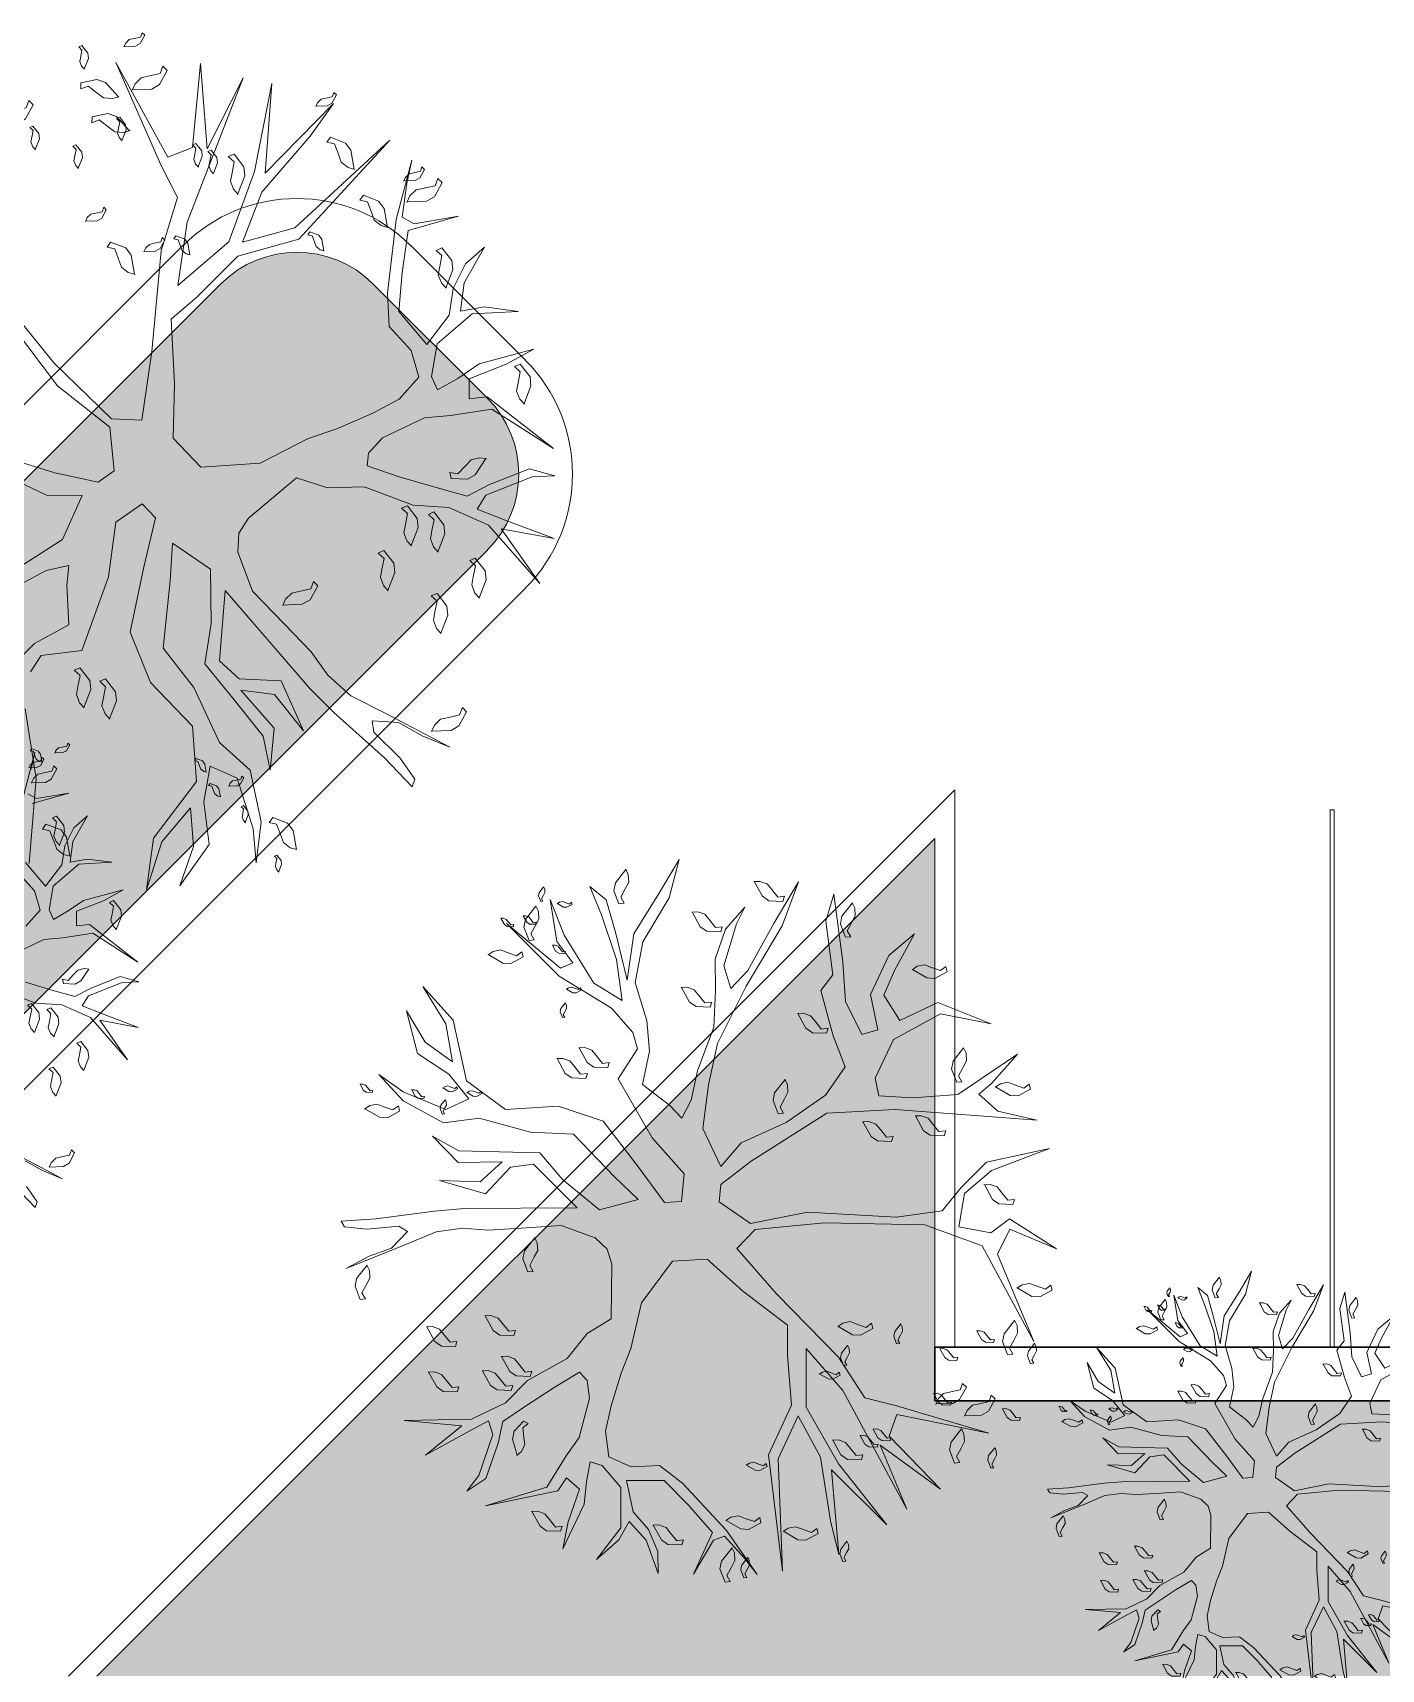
# Model space of a CAD drawing. Header units: millimetres. Extents: x 235 to 418, y 139 to 274.
# Drawn here: x 297.34 to 307.38, y 237.25 to 249.44 of the extents above; entities that cross this region are included whole.
import ezdxf

# ---------------------------------------------------------------- set-up
doc = ezdxf.new("R2010")
doc.units = ezdxf.units.MM
doc.header["$LTSCALE"] = 0.01
for name, color, linetype, lineweight in [('muros', 3, 'Continuous', 30), ('muros bajos', 42, 'Continuous', 18), ('pasto', 153, 'Continuous', 9), ('puertas', 2, 'Continuous', 9), ('punto delgado', 4, 'Continuous', 0)]:
    doc.layers.add(name, color=color, linetype=linetype, lineweight=lineweight)
pattern_1 = [(37.5, (161.21188, 40.67162), (-0.00960019, 0.29364794), [0, -0.231648, 0, -0.25908, 0, -0.24765]), (7.5, (161.21188, 40.6716), (0.26971397, 0.43009506), [0, -0.124968, 0, -0.208788, 0, -0.08001]), (327.5, (161.02442, 40.67162), (0.47459542, 0.0008623), [0, -0.0762, 0, -0.27432, 0, -0.35814]), (317.5, (161.02442, 40.6716), (0.4581339, 0.1337576), [0, -0.0381, 0, -0.179832, 0, -0.20574])]

# ---------------------------------------------------------------- blocks, each defined once
blk = doc.blocks.new('A$C0A697A68')
at = {"layer": 'puertas'}
blk.add_lwpolyline([(2.368, 4.301), (2.658, 3.795), (2.932, 3.488), (2.908, 3.251), (2.765, 3.243), (2.534, 3.557), (2.239, 3.939), (1.856, 4.066), (1.404, 4.039), (1.072, 4.283), (0.958, 4.801), (0.698, 5.088), (0.896, 4.77), (0.951, 4.445), (0.717, 4.613), (0.559, 4.881), (0.652, 4.516), (0.92, 4.341), (1.092, 4.13), (0.894, 4.037), (0.53, 4.189), (0.321, 4.338), (0.529, 4.111), (0.876, 3.924), (1.181, 3.965), (1.619, 3.845), (1.987, 3.828), (2.336, 3.464), (2.539, 3.269), (2.207, 3.18), (1.895, 3.438), (1.698, 3.667), (1.353, 3.677), (1.007, 3.686), (0.78, 3.811), (0.999, 3.585), (1.375, 3.591), (1.187, 3.421), (0.842, 3.431), (1.234, 3.317), (1.448, 3.545), (1.644, 3.571), (2.016, 3.199), (1.052, 3.191), (0.799, 3.17), (0.297, 3.103), (0, 3.085), (0.029, 3.034), (0.22, 3.015), (0.494, 3.04), (0.567, 2.995), (0.43, 2.854), (0.24, 2.784), (0.043, 2.68), (0.538, 2.88), (0.811, 2.994), (1.04, 3.024), (1.253, 3.008), (1.54, 3.024), (1.881, 3.048), (2.172, 2.942), (2.274, 2.845), (2.313, 2.717), (2.309, 2.25), (2.104, 2.123), (1.932, 1.911), (1.592, 1.721), (1.406, 1.53), (1.114, 1.391), (0.538, 1.381), (1.033, 1.336), (0.722, 1.083), (1.063, 1.273), (1.26, 1.377), (1.298, 1.26), (1.178, 0.911), (1.074, 0.775), (1.237, 0.886), (1.341, 1.188), (1.383, 1.371), (1.566, 1.496), (1.821, 1.663), (2.037, 1.792), (2.102, 1.723), (2.122, 1.57), (2.034, 1.236), (1.922, 1.077), (1.757, 0.811), (1.235, 0.652), (1.851, 0.779), (1.925, 0.889), (2.037, 0.793), (1.941, 0.513), (1.894, 0.285), (2.077, 0.665), (2.096, 0.856), (2.128, 1.027), (2.232, 0.996), (2.391, 0.807), (2.392, 0.463), (2.184, 0.191), (2.373, 0.36), (2.463, 0.516), (2.606, 0.358), (2.711, 0.072), (2.708, 0.26), (2.627, 0.45), (2.496, 0.599), (2.438, 0.868), (2.76, 0.867), (2.965, 0.661), (3.174, 0.423), (3.011, 0.068), (3.183, 0.357), (3.278, 0.392), (3.448, 0.204), (3.555, 0.063), (3.294, 0.439), (2.918, 0.844), (2.721, 0.995), (2.478, 0.985), (2.289, 1.071), (2.26, 1.289), (2.308, 1.506), (2.393, 1.784), (2.476, 1.995), (2.568, 2.385), (2.831, 2.742), (3.129, 2.759), (3.431, 2.489), (3.814, 2.196), (3.815, 1.94), (3.85, 1.512), (3.652, 1.086), (3.773, 0.092), (3.734, 1.053), (3.907, 1.42), (4.098, 1.068), (4.182, 0.524), (4.254, 0.234), (4.191, 0.958), (4.664, 0.488), (4.25, 1.01), (3.975, 1.495), (3.974, 1.995), (4.289, 1.637), (4.835, 0.622), (4.606, 1.169), (5.122, 0.794), (4.685, 1.246), (4.749, 1.432), (5.536, 1.271), (4.739, 1.509), (4.475, 1.573), (4.251, 1.921), (3.724, 2.461), (3.383, 2.849), (3.539, 3.014), (4.13, 3.071), (4.988, 3.052), (5.478, 2.873), (5.92, 2.055), (5.609, 2.802), (5.714, 3.015), (6.114, 2.847), (5.713, 3.104), (5.552, 2.983), (5.278, 3.035), (5.329, 3.319), (5.558, 3.516), (6.055, 3.705), (5.515, 3.588), (5.3, 3.371), (5.138, 3.172), (4.745, 3.119), (3.985, 3.162), (3.499, 3.064), (3.23, 3.25), (3.244, 3.396), (3.505, 3.598), (4.15, 4.006), (4.734, 4.039), (5.945, 3.946), (5.612, 4.023), (5.449, 4.168), (5.559, 4.26), (5.78, 4.512), (5.272, 4.167), (4.887, 4.137), (4.596, 4.154), (4.565, 4.305), (4.72, 4.637), (5.124, 4.857), (5.557, 4.771), (5.1, 4.954), (4.776, 4.8), (4.637, 5.014), (4.73, 5.227), (4.9, 5.538), (4.68, 5.353), (4.525, 5.022), (4.587, 4.719), (4.449, 4.678), (4.311, 4.96), (4.288, 5.301), (4.211, 5.879), (4.142, 5.648), (4.203, 5.19), (4.099, 5.054), (4.206, 4.668), (4.308, 4.404), (4.14, 4.16), (3.805, 3.926), (3.418, 3.753), (3.245, 3.552), (3.091, 3.875), (3.141, 4.248), (3.216, 4.603), (3.461, 5.091), (3.769, 5.609), (3.908, 5.983), (3.7, 5.633), (3.476, 5.226), (3.33, 5.073), (3.271, 5.265), (3.379, 5.624), (3.449, 5.766), (3.285, 5.578), (3.197, 5.322), (3.2, 5.056), (3.186, 4.743), (3.047, 4.369), (2.992, 4.118), (2.913, 3.963), (2.809, 4.071), (2.575, 4.251), (2.636, 4.536), (2.612, 4.8), (2.514, 5.12), (2.578, 5.472), (2.805, 5.847), (2.89, 6.175), (2.712, 5.879), (2.502, 5.54), (2.444, 5.144), (2.347, 5.541), (2.264, 5.83), (2.126, 5.945), (2.225, 5.703), (2.354, 5.32), (2.401, 4.971), (2.159, 5.117), (1.905, 5.527), (1.786, 5.833), (1.845, 5.474), (1.98, 5.293), (1.876, 5.245), (1.414, 5.628), (1.863, 5.177), (2.31, 4.904), (2.493, 4.695), (2.534, 4.556)], close=True, dxfattribs=at)
for points in [[(2.432, 6.091), (2.454, 6.044), (2.459, 5.98), (2.429, 5.924), (2.39, 5.852), (2.419, 5.801), (2.374, 5.796), (2.331, 5.908), (2.345, 5.975), (2.434, 6.088)], [(1.731, 5.941), (1.74, 5.921), (1.742, 5.894), (1.73, 5.87), (1.713, 5.839), (1.725, 5.818), (1.706, 5.816), (1.688, 5.863), (1.694, 5.891), (1.731, 5.94)], [(3.528, 5.986), (3.58, 5.988), (3.641, 5.966), (3.68, 5.918), (3.732, 5.853), (3.79, 5.86), (3.776, 5.817), (3.656, 5.821), (3.6, 5.86), (3.531, 5.986)], [(1.664, 5.777), (1.686, 5.73), (1.69, 5.666), (1.661, 5.611), (1.622, 5.538), (1.651, 5.487), (1.606, 5.483), (1.563, 5.595), (1.576, 5.661), (1.665, 5.775)], [(1.847, 5.797), (1.865, 5.81), (1.892, 5.815), (1.917, 5.806), (1.95, 5.794), (1.97, 5.809), (1.974, 5.79), (1.93, 5.766), (1.901, 5.767), (1.848, 5.798)], [(4.368, 5.805), (4.39, 5.758), (4.394, 5.694), (4.365, 5.639), (4.326, 5.566), (4.355, 5.515), (4.31, 5.511), (4.267, 5.623), (4.28, 5.689), (4.37, 5.803)], [(1.364, 5.672), (1.386, 5.673), (1.412, 5.663), (1.429, 5.643), (1.451, 5.615), (1.475, 5.618), (1.47, 5.6), (1.419, 5.602), (1.395, 5.618), (1.366, 5.672)], [(1.555, 5.692), (1.577, 5.693), (1.603, 5.684), (1.62, 5.663), (1.642, 5.636), (1.666, 5.639), (1.661, 5.621), (1.61, 5.623), (1.586, 5.639), (1.556, 5.693)], [(2.997, 5.726), (3.049, 5.728), (3.109, 5.707), (3.149, 5.658), (3.2, 5.594), (3.258, 5.6), (3.245, 5.557), (3.125, 5.562), (3.069, 5.6), (3, 5.727)], [(1.256, 5.36), (1.3, 5.389), (1.363, 5.402), (1.421, 5.38), (1.499, 5.352), (1.545, 5.387), (1.556, 5.343), (1.451, 5.285), (1.383, 5.289), (1.258, 5.362)], [(1.806, 5.443), (1.828, 5.443), (1.854, 5.434), (1.87, 5.414), (1.892, 5.386), (1.917, 5.389), (1.911, 5.371), (1.86, 5.373), (1.836, 5.389), (1.807, 5.443)], [(4.88, 5.233), (4.923, 5.262), (4.986, 5.275), (5.045, 5.253), (5.123, 5.225), (5.169, 5.26), (5.179, 5.216), (5.074, 5.159), (5.007, 5.163), (4.882, 5.236)], [(1.925, 5.066), (1.944, 5.078), (1.971, 5.084), (1.996, 5.075), (2.029, 5.063), (2.048, 5.078), (2.053, 5.059), (2.008, 5.034), (1.979, 5.036), (1.926, 5.067)], [(2.905, 5.081), (2.957, 5.083), (3.018, 5.062), (3.057, 5.013), (3.109, 4.949), (3.167, 4.955), (3.153, 4.912), (3.034, 4.917), (2.978, 4.955), (2.909, 5.082)], [(1.916, 4.95), (1.926, 4.93), (1.927, 4.903), (1.915, 4.879), (1.898, 4.848), (1.911, 4.827), (1.892, 4.825), (1.873, 4.873), (1.879, 4.901), (1.917, 4.949)], [(3.901, 4.859), (3.953, 4.861), (4.013, 4.839), (4.053, 4.791), (4.104, 4.726), (4.162, 4.733), (4.149, 4.69), (4.029, 4.694), (3.973, 4.733), (3.904, 4.859)], [(2.031, 4.565), (2.083, 4.567), (2.144, 4.545), (2.183, 4.497), (2.235, 4.432), (2.292, 4.439), (2.279, 4.396), (2.159, 4.4), (2.103, 4.439), (2.034, 4.565)], [(5.318, 4.566), (5.341, 4.519), (5.345, 4.455), (5.316, 4.4), (5.277, 4.327), (5.306, 4.276), (5.261, 4.272), (5.218, 4.384), (5.231, 4.45), (5.32, 4.564)], [(1.843, 4.473), (1.895, 4.475), (1.956, 4.454), (1.995, 4.405), (2.047, 4.341), (2.105, 4.347), (2.091, 4.304), (1.972, 4.309), (1.916, 4.347), (1.847, 4.474)], [(0.16, 4.255), (0.183, 4.255), (0.208, 4.246), (0.225, 4.226), (0.247, 4.198), (0.272, 4.201), (0.266, 4.183), (0.215, 4.185), (0.191, 4.201), (0.162, 4.255)], [(0.601, 4.205), (0.624, 4.206), (0.649, 4.197), (0.666, 4.176), (0.688, 4.148), (0.713, 4.151), (0.707, 4.133), (0.656, 4.135), (0.632, 4.151), (0.603, 4.205)], [(0.867, 4.221), (0.886, 4.233), (0.913, 4.239), (0.938, 4.23), (0.971, 4.218), (0.99, 4.233), (0.995, 4.214), (0.95, 4.189), (0.921, 4.191), (0.868, 4.222)], [(1.075, 4.182), (1.094, 4.194), (1.12, 4.199), (1.146, 4.19), (1.178, 4.178), (1.198, 4.193), (1.203, 4.174), (1.158, 4.15), (1.129, 4.151), (1.076, 4.183)], [(3.792, 4.296), (3.815, 4.249), (3.819, 4.185), (3.79, 4.13), (3.751, 4.057), (3.78, 4.006), (3.735, 4.002), (3.692, 4.114), (3.705, 4.18), (3.794, 4.294)], [(5.591, 4.229), (5.635, 4.258), (5.698, 4.271), (5.756, 4.249), (5.834, 4.221), (5.88, 4.256), (5.891, 4.212), (5.786, 4.154), (5.718, 4.158), (5.593, 4.231)], [(0.2, 4.042), (0.244, 4.071), (0.307, 4.084), (0.365, 4.062), (0.443, 4.034), (0.489, 4.069), (0.5, 4.025), (0.395, 3.968), (0.327, 3.972), (0.203, 4.045)], [(0.889, 4.123), (0.898, 4.103), (0.9, 4.076), (0.887, 4.052), (0.871, 4.021), (0.883, 4), (0.864, 3.998), (0.846, 4.046), (0.851, 4.074), (0.889, 4.122)], [(4.457, 3.934), (4.509, 3.936), (4.57, 3.914), (4.609, 3.866), (4.661, 3.801), (4.718, 3.808), (4.705, 3.765), (4.585, 3.769), (4.529, 3.808), (4.46, 3.934)], [(4.905, 3.983), (4.957, 3.985), (5.018, 3.963), (5.057, 3.914), (5.109, 3.85), (5.167, 3.857), (5.153, 3.813), (5.034, 3.818), (4.978, 3.856), (4.909, 3.983)], [(5.494, 3.395), (5.546, 3.397), (5.607, 3.376), (5.646, 3.327), (5.698, 3.262), (5.756, 3.269), (5.742, 3.226), (5.622, 3.231), (5.567, 3.269), (5.498, 3.396)], [(1.653, 2.945), (1.676, 2.898), (1.68, 2.834), (1.651, 2.778), (1.612, 2.706), (1.641, 2.655), (1.596, 2.65), (1.553, 2.762), (1.566, 2.829), (1.655, 2.942)], [(0.22, 2.709), (0.242, 2.662), (0.246, 2.598), (0.217, 2.543), (0.178, 2.47), (0.207, 2.419), (0.162, 2.415), (0.119, 2.527), (0.132, 2.593), (0.222, 2.707)], [(5.776, 2.511), (5.82, 2.539), (5.883, 2.552), (5.941, 2.531), (6.019, 2.502), (6.065, 2.538), (6.076, 2.494), (5.971, 2.436), (5.903, 2.44), (5.778, 2.513)], [(1.228, 2.276), (1.28, 2.278), (1.341, 2.256), (1.38, 2.208), (1.432, 2.143), (1.49, 2.15), (1.476, 2.107), (1.356, 2.111), (1.3, 2.15), (1.231, 2.276)], [(5.754, 2.238), (5.777, 2.191), (5.781, 2.127), (5.751, 2.071), (5.713, 1.998), (5.741, 1.948), (5.696, 1.943), (5.654, 2.055), (5.667, 2.122), (5.756, 2.235)], [(0.729, 2.182), (0.781, 2.184), (0.841, 2.162), (0.881, 2.113), (0.932, 2.049), (0.99, 2.056), (0.977, 2.012), (0.857, 2.017), (0.801, 2.055), (0.732, 2.182)], [(4.244, 2.184), (4.287, 2.213), (4.35, 2.226), (4.409, 2.204), (4.487, 2.176), (4.533, 2.211), (4.543, 2.167), (4.438, 2.109), (4.371, 2.113), (4.246, 2.186)], [(4.782, 2.209), (4.795, 2.181), (4.798, 2.143), (4.781, 2.111), (4.758, 2.068), (4.775, 2.038), (4.748, 2.035), (4.723, 2.101), (4.731, 2.14), (4.783, 2.207)], [(5.43, 2.147), (5.461, 2.148), (5.497, 2.135), (5.52, 2.107), (5.55, 2.069), (5.584, 2.072), (5.576, 2.047), (5.506, 2.05), (5.473, 2.072), (5.432, 2.147)], [(4.328, 2.024), (4.341, 1.996), (4.344, 1.958), (4.327, 1.925), (4.304, 1.882), (4.321, 1.852), (4.294, 1.85), (4.269, 1.916), (4.277, 1.955), (4.329, 2.022)], [(5.116, 1.993), (5.147, 1.995), (5.183, 1.982), (5.206, 1.953), (5.236, 1.915), (5.271, 1.919), (5.262, 1.894), (5.192, 1.896), (5.159, 1.919), (5.118, 1.994)], [(5.926, 2.04), (5.939, 2.012), (5.942, 1.975), (5.925, 1.942), (5.902, 1.899), (5.919, 1.869), (5.892, 1.866), (5.867, 1.932), (5.874, 1.972), (5.927, 2.039)], [(1.369, 1.927), (1.421, 1.929), (1.481, 1.907), (1.521, 1.858), (1.572, 1.794), (1.63, 1.801), (1.617, 1.757), (1.497, 1.762), (1.441, 1.8), (1.372, 1.927)], [(0.745, 1.793), (0.797, 1.795), (0.857, 1.774), (0.897, 1.725), (0.948, 1.661), (1.006, 1.667), (0.993, 1.624), (0.873, 1.629), (0.817, 1.667), (0.748, 1.794)], [(1.205, 1.805), (1.257, 1.807), (1.318, 1.786), (1.357, 1.737), (1.409, 1.673), (1.467, 1.679), (1.453, 1.636), (1.333, 1.641), (1.277, 1.679), (1.208, 1.806)], [(4.087, 1.777), (4.113, 1.794), (4.15, 1.802), (4.185, 1.789), (4.231, 1.772), (4.258, 1.793), (4.264, 1.767), (4.202, 1.733), (4.162, 1.735), (4.089, 1.779)], [(5.082, 1.518), (5.103, 1.566), (5.149, 1.611), (5.211, 1.625), (5.291, 1.642), (5.311, 1.697), (5.344, 1.666), (5.286, 1.561), (5.227, 1.527), (5.083, 1.522)], [(5.062, 1.612), (5.093, 1.614), (5.129, 1.601), (5.152, 1.572), (5.182, 1.534), (5.216, 1.538), (5.208, 1.512), (5.138, 1.515), (5.105, 1.538), (5.064, 1.613)], [(5.329, 1.418), (5.35, 1.466), (5.396, 1.511), (5.457, 1.524), (5.538, 1.542), (5.557, 1.597), (5.59, 1.566), (5.533, 1.46), (5.474, 1.427), (5.33, 1.421)], [(5.65, 1.481), (5.681, 1.482), (5.717, 1.469), (5.74, 1.441), (5.77, 1.403), (5.805, 1.406), (5.797, 1.381), (5.726, 1.384), (5.693, 1.406), (5.652, 1.481)], [(1.502, 1.081), (1.541, 1.116), (1.569, 1.174), (1.562, 1.236), (1.554, 1.318), (1.6, 1.354), (1.56, 1.376), (1.478, 1.288), (1.465, 1.222), (1.505, 1.083)], [(4.545, 1.307), (4.576, 1.308), (4.612, 1.296), (4.635, 1.267), (4.666, 1.229), (4.7, 1.233), (4.692, 1.207), (4.621, 1.21), (4.588, 1.233), (4.547, 1.307)], [(5.301, 1.311), (5.323, 1.264), (5.327, 1.2), (5.298, 1.145), (5.259, 1.072), (5.288, 1.021), (5.243, 1.017), (5.2, 1.129), (5.213, 1.195), (5.303, 1.309)], [(4.199, 1.213), (4.251, 1.215), (4.311, 1.193), (4.351, 1.144), (4.402, 1.08), (4.46, 1.087), (4.447, 1.043), (4.327, 1.048), (4.271, 1.086), (4.202, 1.213)], [(4.434, 1.253), (4.465, 1.254), (4.501, 1.242), (4.524, 1.213), (4.555, 1.175), (4.589, 1.179), (4.581, 1.153), (4.51, 1.156), (4.477, 1.178), (4.436, 1.253)], [(5.586, 1.149), (5.599, 1.121), (5.602, 1.083), (5.584, 1.05), (5.562, 1.007), (5.579, 0.977), (5.552, 0.975), (5.527, 1.041), (5.534, 1.08), (5.587, 1.147)], [(3.463, 0.999), (3.489, 1.015), (3.526, 1.023), (3.561, 1.01), (3.607, 0.993), (3.634, 1.014), (3.64, 0.988), (3.578, 0.954), (3.538, 0.957), (3.465, 1)], [(1.628, 0.603), (1.68, 0.605), (1.74, 0.584), (1.78, 0.535), (1.831, 0.47), (1.889, 0.477), (1.876, 0.434), (1.756, 0.438), (1.7, 0.477), (1.631, 0.603)], [(3.289, 0.525), (3.332, 0.553), (3.395, 0.566), (3.454, 0.544), (3.532, 0.516), (3.578, 0.551), (3.588, 0.507), (3.483, 0.45), (3.416, 0.454), (3.291, 0.527)], [(2.664, 0.486), (2.716, 0.488), (2.777, 0.467), (2.816, 0.418), (2.868, 0.353), (2.926, 0.36), (2.912, 0.317), (2.792, 0.321), (2.737, 0.36), (2.667, 0.487)], [(3.777, 0.431), (3.821, 0.46), (3.884, 0.473), (3.943, 0.451), (4.02, 0.423), (4.066, 0.458), (4.077, 0.414), (3.972, 0.357), (3.904, 0.361), (3.78, 0.434)], [(3.339, 0.295), (3.361, 0.248), (3.366, 0.183), (3.336, 0.128), (3.297, 0.055), (3.326, 0.005), (3.281, 0), (3.238, 0.112), (3.251, 0.178), (3.341, 0.292)], [(4.322, 0.35), (4.335, 0.322), (4.338, 0.284), (4.32, 0.252), (4.298, 0.209), (4.315, 0.179), (4.288, 0.176), (4.263, 0.242), (4.27, 0.281), (4.323, 0.348)], [(3.475, 0.211), (3.488, 0.183), (3.491, 0.145), (3.473, 0.112), (3.45, 0.069), (3.467, 0.039), (3.441, 0.037), (3.416, 0.103), (3.423, 0.142), (3.476, 0.209)]]:
    blk.add_lwpolyline(points, dxfattribs=at)
blk = doc.blocks.new('A$C795151E7')
at = {"layer": 'puertas'}
for points in [[(0.216, 7.266), (0, 7.254), (0.021, 7.216), (0.16, 7.203)], [(0.312, 7.086), (0.174, 7.035), (0.031, 6.96), (0.391, 7.104)], [(1.403, 6.401), (1.155, 6.264), (1.021, 6.125), (0.809, 6.024), (0.391, 6.016), (0.75, 5.984), (0.524, 5.801), (0.772, 5.938), (0.915, 6.014), (0.942, 5.929), (0.855, 5.676), (0.78, 5.577), (0.898, 5.657), (0.973, 5.877), (1.004, 6.01), (1.137, 6.1), (1.322, 6.221)], [(1.541, 6.154), (1.476, 5.912), (1.395, 5.796), (1.276, 5.603), (0.896, 5.488), (1.343, 5.58), (1.397, 5.659), (1.479, 5.59), (1.409, 5.387), (1.375, 5.221), (1.507, 5.497), (1.521, 5.635), (1.545, 5.76), (1.62, 5.737), (1.735, 5.6), (1.736, 5.35), (1.586, 5.152), (1.722, 5.275), (1.788, 5.389), (1.892, 5.274), (1.968, 5.066), (1.965, 5.203), (1.907, 5.34), (1.812, 5.449), (1.77, 5.644), (2.003, 5.643)], [(2.304, 5.321), (2.186, 5.063), (2.311, 5.273), (2.38, 5.299)], [(2.503, 5.162), (2.581, 5.06), (2.391, 5.333)], [(1.975, 5.736), (1.799, 5.729), (1.661, 5.791), (1.64, 5.95)], [(0.16, 6.981), (0.176, 6.947), (0.179, 6.9), (0.158, 6.86), (0.129, 6.807), (0.15, 6.77), (0.118, 6.767), (0.087, 6.848), (0.096, 6.896), (0.161, 6.979)], [(0.529, 6.598), (0.567, 6.599), (0.611, 6.584), (0.639, 6.548), (0.677, 6.501), (0.719, 6.506), (0.709, 6.475), (0.622, 6.478), (0.581, 6.506), (0.531, 6.598)], [(0.994, 6.413), (1.031, 6.414), (1.075, 6.399), (1.104, 6.363), (1.141, 6.316), (1.183, 6.321), (1.173, 6.29), (1.087, 6.293), (1.046, 6.321), (0.996, 6.413)], [(0.541, 6.316), (0.578, 6.317), (0.622, 6.302), (0.651, 6.266), (0.688, 6.22), (0.73, 6.224), (0.72, 6.193), (0.634, 6.197), (0.593, 6.224), (0.543, 6.316)], [(0.875, 6.324), (0.913, 6.326), (0.957, 6.31), (0.985, 6.275), (1.023, 6.228), (1.065, 6.233), (1.055, 6.202), (0.968, 6.205), (0.927, 6.233), (0.877, 6.325)], [(5.31, 3.119), (4.55, 3.162), (4.063, 3.064), (3.794, 3.25), (3.808, 3.396), (4.07, 3.598), (4.715, 4.006)], [(4.37, 3.926), (3.983, 3.753), (3.81, 3.552), (3.656, 3.875), (3.706, 4.248)], [(3.612, 4.369), (3.557, 4.118), (3.477, 3.963), (3.374, 4.071), (3.139, 4.251), (3.201, 4.536), (3.177, 4.8)], [(1.979, 5.628), (2.427, 5.177), (2.875, 4.904)], [(3.058, 4.695), (3.099, 4.556), (2.933, 4.301), (3.222, 3.795), (3.496, 3.488), (3.472, 3.251), (3.329, 3.243), (3.099, 3.557), (2.804, 3.939), (2.42, 4.066), (1.969, 4.039), (1.637, 4.283), (1.523, 4.801), (1.263, 5.088), (1.461, 4.77), (1.515, 4.445), (1.282, 4.613), (1.124, 4.881), (1.217, 4.516), (1.485, 4.341), (1.657, 4.13), (1.459, 4.037), (1.094, 4.189), (0.886, 4.338), (1.094, 4.111), (1.441, 3.924), (1.746, 3.965), (2.183, 3.845), (2.552, 3.828), (2.9, 3.464), (3.104, 3.269), (2.772, 3.18), (2.46, 3.438), (2.263, 3.667), (1.917, 3.677), (1.572, 3.686), (1.345, 3.811), (1.563, 3.585), (1.94, 3.591), (1.752, 3.421), (1.406, 3.431), (1.799, 3.317), (2.013, 3.545), (2.209, 3.571), (2.581, 3.199), (1.617, 3.191), (1.364, 3.17), (0.862, 3.103), (0.565, 3.085), (0.594, 3.034), (0.785, 3.015), (1.059, 3.04), (1.132, 2.995), (0.995, 2.854), (0.805, 2.784), (0.608, 2.68), (1.103, 2.88), (1.376, 2.994), (1.605, 3.024), (1.818, 3.008), (2.104, 3.024), (2.445, 3.048), (2.737, 2.942), (2.839, 2.845), (2.878, 2.717), (2.874, 2.25), (2.669, 2.123), (2.497, 1.911), (2.156, 1.721), (1.971, 1.53), (1.679, 1.391), (1.103, 1.381), (1.597, 1.336), (1.287, 1.083), (1.628, 1.273), (1.825, 1.377), (1.863, 1.26), (1.743, 0.911), (1.639, 0.775), (1.802, 0.886), (1.906, 1.188), (1.948, 1.371), (2.131, 1.496), (2.386, 1.663), (2.602, 1.792), (2.667, 1.723), (2.687, 1.57), (2.598, 1.236), (2.486, 1.077), (2.322, 0.811), (1.8, 0.652), (2.415, 0.779), (2.489, 0.889), (2.602, 0.793), (2.506, 0.513), (2.459, 0.285), (2.641, 0.665), (2.66, 0.856), (2.693, 1.027), (2.797, 0.996), (2.955, 0.807), (2.957, 0.463), (2.749, 0.191), (2.937, 0.36), (3.027, 0.516), (3.171, 0.358), (3.275, 0.072), (3.272, 0.26), (3.192, 0.45), (3.061, 0.599), (3.003, 0.868), (3.325, 0.867), (3.53, 0.661), (3.739, 0.423), (3.576, 0.068), (3.748, 0.357), (3.843, 0.392), (4.012, 0.204), (4.12, 0.063), (3.859, 0.439), (3.483, 0.844), (3.285, 0.995), (3.043, 0.985), (2.854, 1.071), (2.824, 1.289), (2.873, 1.506), (2.958, 1.784), (3.041, 1.995), (3.133, 2.385), (3.396, 2.742), (3.694, 2.759), (3.996, 2.489), (4.379, 2.196), (4.38, 1.94), (4.415, 1.512), (4.217, 1.086), (4.338, 0.092), (4.299, 1.053), (4.472, 1.42), (4.663, 1.068), (4.747, 0.524), (4.819, 0.234), (4.755, 0.958), (5.229, 0.488), (4.815, 1.01), (4.539, 1.495), (4.539, 1.995), (4.853, 1.637), (5.399, 0.622), (5.171, 1.169), (5.687, 0.794), (5.25, 1.246), (5.313, 1.432), (6.101, 1.271), (5.303, 1.509), (5.039, 1.573), (4.815, 1.921), (4.288, 2.461), (3.948, 2.849), (4.103, 3.014), (4.695, 3.071), (5.552, 3.052)], [(1.09, 5.799), (1.118, 5.824), (1.139, 5.866), (1.134, 5.912), (1.128, 5.971), (1.161, 5.997), (1.132, 6.013), (1.073, 5.949), (1.063, 5.901), (1.092, 5.8)], [(1.181, 5.452), (1.219, 5.453), (1.263, 5.438), (1.292, 5.402), (1.329, 5.356), (1.371, 5.36), (1.361, 5.329), (1.274, 5.332), (1.234, 5.36), (1.184, 5.452)], [(1.821, 5.36), (1.864, 5.389), (1.927, 5.402), (1.986, 5.38), (2.064, 5.352), (2.11, 5.387), (2.12, 5.343), (2.015, 5.285), (1.948, 5.289), (1.823, 5.362)], [(1.934, 5.367), (1.972, 5.368), (2.016, 5.353), (2.044, 5.317), (2.082, 5.271), (2.124, 5.275), (2.114, 5.244), (2.027, 5.248), (1.986, 5.275), (1.936, 5.367)], [(2.424, 5.228), (2.44, 5.194), (2.443, 5.147), (2.422, 5.107), (2.393, 5.054), (2.414, 5.017), (2.382, 5.014), (2.351, 5.095), (2.36, 5.144), (2.425, 5.226)], [(2.522, 5.167), (2.532, 5.147), (2.534, 5.119), (2.521, 5.096), (2.505, 5.064), (2.517, 5.043), (2.498, 5.041), (2.479, 5.089), (2.485, 5.117), (2.523, 5.166)], [(2.49, 5.066), (2.509, 5.078), (2.536, 5.084), (2.561, 5.075), (2.594, 5.063), (2.613, 5.078), (2.618, 5.059), (2.573, 5.034), (2.544, 5.036), (2.491, 5.067)], [(2.481, 4.95), (2.49, 4.93), (2.492, 4.903), (2.48, 4.879), (2.463, 4.848), (2.475, 4.827), (2.456, 4.825), (2.438, 4.873), (2.444, 4.901), (2.482, 4.949)], [(2.596, 4.565), (2.648, 4.567), (2.708, 4.545), (2.748, 4.497), (2.799, 4.432), (2.857, 4.439), (2.844, 4.396), (2.724, 4.4), (2.668, 4.439), (2.599, 4.565)], [(2.408, 4.473), (2.46, 4.475), (2.521, 4.454), (2.56, 4.405), (2.612, 4.341), (2.67, 4.347), (2.656, 4.304), (2.536, 4.309), (2.48, 4.347), (2.411, 4.474)], [(0.725, 4.255), (0.747, 4.255), (0.773, 4.246), (0.79, 4.226), (0.812, 4.198), (0.836, 4.201), (0.831, 4.183), (0.78, 4.185), (0.756, 4.201), (0.727, 4.255)], [(1.166, 4.205), (1.188, 4.206), (1.214, 4.197), (1.231, 4.176), (1.253, 4.148), (1.277, 4.151), (1.272, 4.133), (1.221, 4.135), (1.197, 4.151), (1.168, 4.205)], [(1.432, 4.221), (1.451, 4.233), (1.477, 4.239), (1.502, 4.23), (1.535, 4.218), (1.555, 4.233), (1.559, 4.214), (1.515, 4.189), (1.486, 4.191), (1.433, 4.222)], [(1.64, 4.182), (1.658, 4.194), (1.685, 4.199), (1.71, 4.19), (1.743, 4.178), (1.763, 4.193), (1.767, 4.174), (1.723, 4.15), (1.694, 4.151), (1.641, 4.183)], [(0.765, 4.042), (0.808, 4.071), (0.871, 4.084), (0.93, 4.062), (1.008, 4.034), (1.054, 4.069), (1.064, 4.025), (0.959, 3.968), (0.892, 3.972), (0.767, 4.045)], [(1.453, 4.123), (1.463, 4.103), (1.465, 4.076), (1.452, 4.052), (1.436, 4.021), (1.448, 4), (1.429, 3.998), (1.41, 4.046), (1.416, 4.074), (1.454, 4.122)], [(2.218, 2.945), (2.24, 2.898), (2.245, 2.834), (2.215, 2.778), (2.176, 2.706), (2.205, 2.655), (2.16, 2.65), (2.117, 2.762), (2.131, 2.829), (2.22, 2.942)], [(0.785, 2.709), (0.807, 2.662), (0.811, 2.598), (0.782, 2.543), (0.743, 2.47), (0.772, 2.419), (0.727, 2.415), (0.684, 2.527), (0.697, 2.593), (0.786, 2.707)], [(1.793, 2.276), (1.845, 2.278), (1.905, 2.256), (1.945, 2.208), (1.996, 2.143), (2.054, 2.15), (2.041, 2.107), (1.921, 2.111), (1.865, 2.15), (1.796, 2.276)], [(4.808, 2.184), (4.852, 2.213), (4.915, 2.226), (4.974, 2.204), (5.051, 2.176), (5.097, 2.211), (5.108, 2.167), (5.003, 2.109), (4.935, 2.113), (4.811, 2.186)], [(5.347, 2.209), (5.36, 2.181), (5.363, 2.143), (5.345, 2.111), (5.322, 2.068), (5.339, 2.038), (5.313, 2.035), (5.287, 2.101), (5.295, 2.14), (5.348, 2.207)], [(6.319, 2.238), (6.341, 2.191), (6.345, 2.127), (6.316, 2.071), (6.277, 1.998), (6.306, 1.948), (6.261, 1.943), (6.218, 2.055), (6.231, 2.122), (6.321, 2.235)], [(1.294, 2.182), (1.346, 2.184), (1.406, 2.162), (1.446, 2.113), (1.497, 2.049), (1.555, 2.056), (1.541, 2.012), (1.422, 2.017), (1.366, 2.055), (1.297, 2.182)], [(5.995, 2.147), (6.025, 2.148), (6.061, 2.135), (6.085, 2.107), (6.115, 2.069), (6.149, 2.072), (6.141, 2.047), (6.07, 2.05), (6.037, 2.072), (5.997, 2.147)], [(4.893, 2.024), (4.906, 1.996), (4.909, 1.958), (4.891, 1.925), (4.868, 1.882), (4.885, 1.852), (4.859, 1.85), (4.833, 1.916), (4.841, 1.955), (4.894, 2.022)], [(5.681, 1.993), (5.711, 1.995), (5.747, 1.982), (5.771, 1.953), (5.801, 1.915), (5.835, 1.919), (5.827, 1.894), (5.756, 1.896), (5.723, 1.919), (5.683, 1.994)], [(1.933, 1.927), (1.985, 1.929), (2.046, 1.907), (2.085, 1.858), (2.137, 1.794), (2.195, 1.801), (2.181, 1.757), (2.062, 1.762), (2.006, 1.8), (1.937, 1.927)], [(1.309, 1.793), (1.361, 1.795), (1.422, 1.774), (1.461, 1.725), (1.513, 1.661), (1.571, 1.667), (1.557, 1.624), (1.438, 1.629), (1.382, 1.667), (1.313, 1.794)], [(1.77, 1.805), (1.822, 1.807), (1.882, 1.786), (1.922, 1.737), (1.973, 1.673), (2.031, 1.679), (2.018, 1.636), (1.898, 1.641), (1.842, 1.679), (1.773, 1.806)], [(4.652, 1.777), (4.678, 1.794), (4.715, 1.802), (4.75, 1.789), (4.796, 1.772), (4.823, 1.793), (4.829, 1.767), (4.767, 1.733), (4.727, 1.735), (4.653, 1.779)], [(5.627, 1.612), (5.657, 1.614), (5.693, 1.601), (5.716, 1.572), (5.747, 1.534), (5.781, 1.538), (5.773, 1.512), (5.702, 1.515), (5.669, 1.538), (5.629, 1.613)], [(5.647, 1.518), (5.668, 1.566), (5.714, 1.611), (5.775, 1.625), (5.856, 1.642), (5.876, 1.697), (5.908, 1.666), (5.851, 1.561), (5.792, 1.527), (5.648, 1.522)], [(5.893, 1.418), (5.915, 1.466), (5.961, 1.511), (6.022, 1.524), (6.102, 1.542), (6.122, 1.597), (6.155, 1.566), (6.098, 1.46), (6.038, 1.427), (5.894, 1.421)], [(6.215, 1.481), (6.246, 1.482), (6.281, 1.469), (6.305, 1.441), (6.335, 1.403), (6.369, 1.406), (6.361, 1.381), (6.291, 1.384), (6.257, 1.406), (6.217, 1.481)], [(2.067, 1.081), (2.105, 1.116), (2.133, 1.174), (2.127, 1.236), (2.119, 1.318), (2.165, 1.354), (2.125, 1.376), (2.043, 1.288), (2.03, 1.222), (2.07, 1.083)], [(4.999, 1.253), (5.03, 1.254), (5.066, 1.242), (5.089, 1.213), (5.119, 1.175), (5.154, 1.179), (5.146, 1.153), (5.075, 1.156), (5.042, 1.178), (5.001, 1.253)], [(5.11, 1.307), (5.141, 1.308), (5.177, 1.296), (5.2, 1.267), (5.23, 1.229), (5.264, 1.233), (5.256, 1.207), (5.186, 1.21), (5.153, 1.233), (5.112, 1.307)], [(5.865, 1.311), (5.888, 1.264), (5.892, 1.2), (5.863, 1.145), (5.824, 1.072), (5.853, 1.021), (5.808, 1.017), (5.765, 1.129), (5.778, 1.195), (5.867, 1.309)], [(4.763, 1.213), (4.815, 1.215), (4.876, 1.193), (4.915, 1.144), (4.967, 1.08), (5.025, 1.087), (5.011, 1.043), (4.892, 1.048), (4.836, 1.086), (4.767, 1.213)], [(6.151, 1.149), (6.164, 1.121), (6.167, 1.083), (6.149, 1.05), (6.126, 1.007), (6.143, 0.977), (6.117, 0.975), (6.091, 1.041), (6.099, 1.08), (6.152, 1.147)], [(4.028, 0.999), (4.054, 1.015), (4.091, 1.023), (4.126, 1.01), (4.172, 0.993), (4.199, 1.014), (4.205, 0.988), (4.143, 0.954), (4.103, 0.957), (4.029, 1)], [(2.192, 0.603), (2.244, 0.605), (2.305, 0.584), (2.344, 0.535), (2.396, 0.47), (2.454, 0.477), (2.44, 0.434), (2.321, 0.438), (2.265, 0.477), (2.196, 0.603)], [(3.229, 0.486), (3.281, 0.488), (3.342, 0.467), (3.381, 0.418), (3.433, 0.353), (3.49, 0.36), (3.477, 0.317), (3.357, 0.321), (3.301, 0.36), (3.232, 0.487)], [(3.854, 0.525), (3.897, 0.553), (3.96, 0.566), (4.019, 0.544), (4.096, 0.516), (4.143, 0.551), (4.153, 0.507), (4.048, 0.45), (3.98, 0.454), (3.856, 0.527)], [(4.342, 0.431), (4.386, 0.46), (4.449, 0.473), (4.508, 0.451), (4.585, 0.423), (4.631, 0.458), (4.642, 0.414), (4.537, 0.357), (4.469, 0.361), (4.345, 0.434)], [(3.904, 0.295), (3.926, 0.248), (3.93, 0.183), (3.901, 0.128), (3.862, 0.055), (3.891, 0.005), (3.846, 0), (3.803, 0.112), (3.816, 0.178), (3.905, 0.292)], [(4.887, 0.35), (4.9, 0.322), (4.903, 0.284), (4.885, 0.252), (4.862, 0.209), (4.879, 0.179), (4.853, 0.176), (4.827, 0.242), (4.835, 0.281), (4.888, 0.348)], [(4.04, 0.211), (4.053, 0.183), (4.055, 0.145), (4.038, 0.112), (4.015, 0.069), (4.032, 0.039), (4.006, 0.037), (3.98, 0.103), (3.988, 0.142), (4.041, 0.209)]]:
    blk.add_lwpolyline(points, dxfattribs=at)

msp = doc.modelspace()

# ---------------------------------------------------------------- hatches: boundary and pattern name
at = {"layer": 'pasto'}
h = msp.add_hatch(dxfattribs=at)
h.set_pattern_fill('AR-SAND', color=256, scale=0.006, style=0)
h.set_pattern_definition(pattern_1)
h.paths.add_polyline_path([(292.505, 236.702, -0.198912), (292.974, 237.833), (300.724, 245.583, 0.414214), (300.724, 246.715), (299.872, 247.567, 0.414214), (298.74, 247.567), (282.762, 231.589, 0.414214), (282.762, 230.457), (285.288, 227.932), (289.202, 231.845), (289.556, 232.199), (292.505, 232.199)])
h = msp.add_hatch(dxfattribs=at)
h.set_pattern_fill('AR-SAND', color=256, scale=0.006, style=0)
h.set_pattern_definition(pattern_1)
h.paths.add_polyline_path([(315.805, 237.199), (316.805, 237.199), (317.355, 237.199), (320.655, 237.199), (321.655, 237.199), (322.005, 237.199), (322.855, 237.199), (327.241, 237.199), (328.241, 237.199), (328.241, 235.947), (329.661, 237.367), (323.379, 243.649), (321.213, 243.649), (321.213, 239.649), (321.213, 239.249), (304.055, 239.249), (304.055, 239.649), (304.055, 243.437), (297.817, 237.199), (301.255, 237.199), (302.255, 237.199), (302.805, 237.199), (306.105, 237.199), (307.105, 237.199), (307.655, 237.199), (310.955, 237.199), (311.955, 237.199), (312.505, 237.199)])

# ---------------------------------------------------------------- linework, layer by layer
at = {"layer": 'muros'}
for p, q in [((304.055, 239.649), (321.213, 239.649)), ((304.055, 239.649), (304.055, 239.249)), ((304.055, 239.249), (321.213, 239.249))]:
    msp.add_line(p, q, dxfattribs=at)
at = {"layer": 'muros bajos'}
for p, q in [((298.457, 247.85), (282.479, 231.872)), ((301.007, 246.997), (300.154, 247.85)), ((298.74, 247.567), (282.762, 231.589)), ((300.724, 246.715), (299.872, 247.567)), ((292.974, 237.833), (300.724, 245.583)), ((293.257, 237.55), (301.007, 245.3)), ((304.205, 239.799), (304.205, 239.649))]:
    msp.add_line(p, q, dxfattribs=at)
for points in [[(297.605, 237.199), (304.205, 243.799), (304.205, 239.799)], [(297.817, 237.199), (304.055, 243.437), (304.055, 239.649), (304.205, 239.649)]]:
    msp.add_lwpolyline(points, dxfattribs=at)
for centre, radius, start, end in [((299.306, 247.001), 1.2, 45, 135), ((299.306, 247.001), 0.8, 45, 135), ((300.158, 246.149), 1.2, 315, 45), ((300.158, 246.149), 0.8, 315, 45)]:
    msp.add_arc(centre, radius, start, end, dxfattribs=at)
at = {"layer": 'punto delgado'}
msp.add_lwpolyline([(307, 239.649), (307.03, 239.649), (307.03, 243.649), (307, 243.649)], close=True, dxfattribs=at)

# ---------------------------------------------------------------- block references
at = {"layer": 'pasto'}
for p, xscale, yscale, zscale in [((299.635, 237.9), 0.8712362862345344, 0.8712362862345344, 0.8712362862345457), ((304.896, 236.97), 0.525430779749513, 0.525430779749513, 0.5254307797495278)]:
    msp.add_blockref('A$C0A697A68', p, dxfattribs=dict(at, xscale=xscale, yscale=yscale, zscale=zscale))
at = {"layer": 'puertas', "rotation": 130.4058013268161}
msp.add_blockref('A$C795151E7', (302.88, 245.391), dxfattribs=at)

doc.saveas('drawing.dxf')
